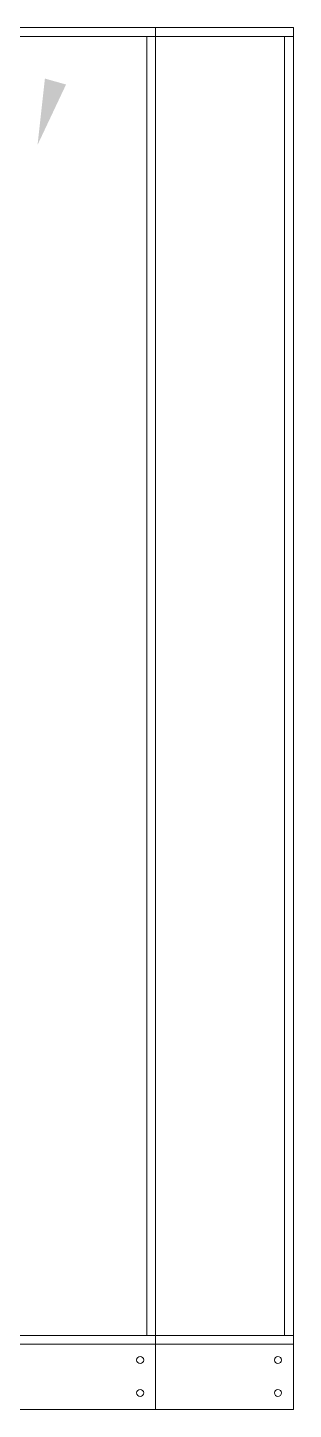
# Model space of a CAD drawing. Header units: millimetres. Extents: x -662366 to 32042, y -139401 to 24090.
# Drawn here: x -655044 to -654439, y -139400 to -136251 of the extents above; entities that cross this region are included whole.
import ezdxf

# ---------------------------------------------------------------- set-up
doc = ezdxf.new("R2010")
doc.units = ezdxf.units.MM
doc.layers.add('냉각탑_dim', color=1, linetype='Continuous')

# ---------------------------------------------------------------- blocks, each defined once
blk = doc.blocks.new('1')
at = {"lineweight": 20}
for p, q in [((18828.4, 13877.6), (17728.4, 13877.6)), ((18828.4, 13857.6), (17728.4, 13857.6)), ((18808.4, 10897.6), (18808.4, 13857.6)), ((18828.4, 10877.6), (18828.4, 13877.6)), ((17728.4, 10897.6), (18828.4, 10897.6)), ((17728.4, 10877.6), (18828.4, 10877.6)), ((11528.4, 10729.2), (18828.4, 10729.2))]:
    blk.add_line(p, q, dxfattribs=at)
at = {"color": 0, "lineweight": 20}
blk.add_line((18828.4, 10729.2), (18828.4, 10877.6), dxfattribs=at)
at = {"lineweight": 20}
for centre in [(18793.4, 10841.7), (18793.4, 10766.7)]:
    blk.add_circle(centre, 8, dxfattribs=at)
at = {"layer": '냉각탑_dim', "lineweight": -3}
blk.add_solid([(18311.1, 13748), (18246.3, 13610.5), (18263, 13761.6)], dxfattribs=at)

msp = doc.modelspace()

# ---------------------------------------------------------------- block references
at = {"lineweight": 5}
for p in [(-673581.2, -150129), (-673267.6, -150129)]:
    msp.add_blockref('1', p, dxfattribs=at)

doc.saveas('drawing.dxf')
